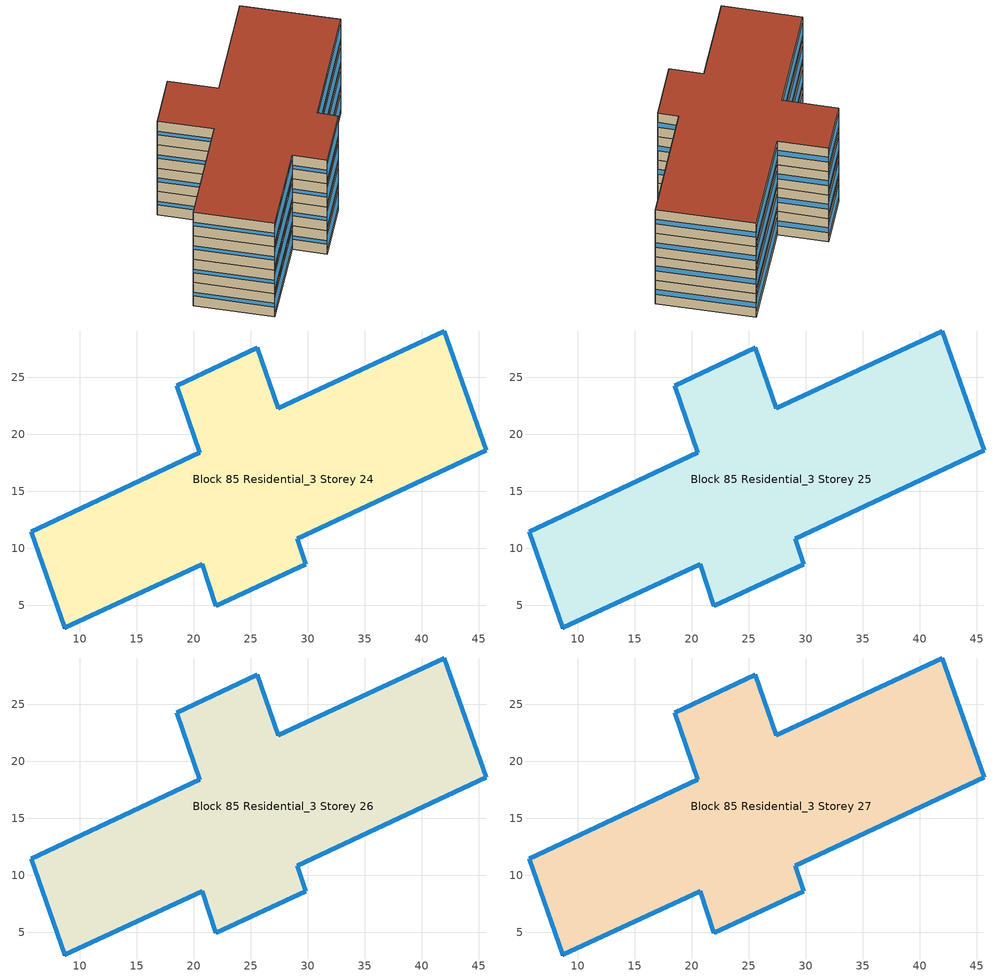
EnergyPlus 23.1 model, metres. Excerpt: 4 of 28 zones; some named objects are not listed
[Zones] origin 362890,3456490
Block 85 Residential_3 Storey 24
 floor outside (Project Floor): 41.98,29.07 45.65,18.6 29.07,10.83 29.8,8.61 21.94,4.94 20.75,8.61 8.68,3.01 5.74,11.47 20.5,18.37 18.48,24.28 25.57,27.62 27.41,22.28 z72
 wall outside (Project Wall): 5.74,11.47 8.68,3.01 20.75,8.61 21.94,4.94 29.8,8.61 29.07,10.83 45.65,18.6 41.98,29.07 27.41,22.28 25.57,27.62 18.48,24.28 20.5,18.37 5.74,11.47 z72:75
 window (Residential_west_window_construction): 5.74,11.47 8.68,3.01 / 20.75,8.61 21.94,4.94 / 18.48,24.27 20.5,18.38 z73.28:73.72
 window (Residential_south_window_construction): 8.68,3.01 20.75,8.61 / 21.95,4.94 29.8,8.61 / 29.08,10.84 45.64,18.6 z72.6:74.4
 window (Residential_east_window_construction): 29.8,8.61 29.07,10.83 / 45.65,18.61 41.98,29.06 / 27.41,22.28 25.58,27.62 z73.2:73.8
 window (Residential_north_window_construction): 41.97,29.07 27.42,22.28 / 25.57,27.62 18.48,24.28 / 20.49,18.37 5.75,11.47 z72.75:74.25
 roof outside (Project Ceiling): 45.65,18.6 41.98,29.07 27.41,22.28 25.57,27.62 18.48,24.28 20.5,18.37 5.74,11.47 8.68,3.01 20.75,8.61 21.94,4.94 29.8,8.61 29.07,10.83 z75
Block 85 Residential_3 Storey 25
 floor outside (Project Floor): 41.98,29.07 45.65,18.6 29.07,10.83 29.8,8.61 21.94,4.94 20.75,8.61 8.68,3.01 5.74,11.47 20.5,18.37 18.48,24.28 25.57,27.62 27.41,22.28 z75
 wall outside (Project Wall): 5.74,11.47 8.68,3.01 20.75,8.61 21.94,4.94 29.8,8.61 29.07,10.83 45.65,18.6 41.98,29.07 27.41,22.28 25.57,27.62 18.48,24.28 20.5,18.37 5.74,11.47 z75:78
 window (Residential_west_window_construction): 5.74,11.47 8.68,3.01 / 20.75,8.61 21.94,4.94 / 18.48,24.27 20.5,18.38 z76.28:76.72
 window (Residential_south_window_construction): 8.68,3.01 20.75,8.61 / 21.95,4.94 29.8,8.61 / 29.08,10.84 45.64,18.6 z75.6:77.4
 window (Residential_east_window_construction): 29.8,8.61 29.07,10.83 / 45.65,18.61 41.98,29.06 / 27.41,22.28 25.58,27.62 z76.2:76.8
 window (Residential_north_window_construction): 41.97,29.07 27.42,22.28 / 25.57,27.62 18.48,24.28 / 20.49,18.37 5.75,11.47 z75.75:77.25
 roof outside (Project Ceiling): 45.65,18.6 41.98,29.07 27.41,22.28 25.57,27.62 18.48,24.28 20.5,18.37 5.74,11.47 8.68,3.01 20.75,8.61 21.94,4.94 29.8,8.61 29.07,10.83 z78
Block 85 Residential_3 Storey 26
 floor outside (Project Floor): 41.98,29.07 45.65,18.6 29.07,10.83 29.8,8.61 21.94,4.94 20.75,8.61 8.68,3.01 5.74,11.47 20.5,18.37 18.48,24.28 25.57,27.62 27.41,22.28 z78
 wall outside (Project Wall): 5.74,11.47 8.68,3.01 20.75,8.61 21.94,4.94 29.8,8.61 29.07,10.83 45.65,18.6 41.98,29.07 27.41,22.28 25.57,27.62 18.48,24.28 20.5,18.37 5.74,11.47 z78:81
 window (Residential_west_window_construction): 5.74,11.47 8.68,3.01 / 20.75,8.61 21.94,4.94 / 18.48,24.27 20.5,18.38 z79.28:79.72
 window (Residential_south_window_construction): 8.68,3.01 20.75,8.61 / 21.95,4.94 29.8,8.61 / 29.08,10.84 45.64,18.6 z78.6:80.4
 window (Residential_east_window_construction): 29.8,8.61 29.07,10.83 / 45.65,18.61 41.98,29.06 / 27.41,22.28 25.58,27.62 z79.2:79.8
 window (Residential_north_window_construction): 41.97,29.07 27.42,22.28 / 25.57,27.62 18.48,24.28 / 20.49,18.37 5.75,11.47 z78.75:80.25
 roof outside (Project Ceiling): 45.65,18.6 41.98,29.07 27.41,22.28 25.57,27.62 18.48,24.28 20.5,18.37 5.74,11.47 8.68,3.01 20.75,8.61 21.94,4.94 29.8,8.61 29.07,10.83 z81
Block 85 Residential_3 Storey 27
 floor outside (Project Floor): 41.98,29.07 45.65,18.6 29.07,10.83 29.8,8.61 21.94,4.94 20.75,8.61 8.68,3.01 5.74,11.47 20.5,18.37 18.48,24.28 25.57,27.62 27.41,22.28 z81
 wall outside (Project Wall): 5.74,11.47 8.68,3.01 20.75,8.61 21.94,4.94 29.8,8.61 29.07,10.83 45.65,18.6 41.98,29.07 27.41,22.28 25.57,27.62 18.48,24.28 20.5,18.37 5.74,11.47 z81:84
 window (Residential_west_window_construction): 5.74,11.47 8.68,3.01 / 20.75,8.61 21.94,4.94 / 18.48,24.27 20.5,18.38 z82.28:82.72
 window (Residential_south_window_construction): 8.68,3.01 20.75,8.61 / 21.95,4.94 29.8,8.61 / 29.08,10.84 45.64,18.6 z81.6:83.4
 window (Residential_east_window_construction): 29.8,8.61 29.07,10.83 / 45.65,18.61 41.98,29.06 / 27.41,22.28 25.58,27.62 z82.2:82.8
 window (Residential_north_window_construction): 41.97,29.07 27.42,22.28 / 25.57,27.62 18.48,24.28 / 20.49,18.37 5.75,11.47 z81.75:83.25
 roof outside (Project Flat Roof): 45.65,18.6 41.98,29.07 27.41,22.28 25.57,27.62 18.48,24.28 20.5,18.37 5.74,11.47 8.68,3.01 20.75,8.61 21.94,4.94 29.8,8.61 29.07,10.83 z84
[Building]
Building_1: North Axis=0; Terrain=City; Loads Convergence Tolerance Value=0.04; Temperature Convergence Tolerance Value=0.4; Solar Distribution=FullExterior; Maximum Number of Warmup Days=25; Minimum Number of Warmup Days=6
[Site:Location]
CHN Design_Conditions: Latitude=30; Longitude=114; Time Zone=8; Elevation=12
[SIZINGPERIOD:DESIGNDAY] Day of Month=21; DryBulb Temperature Range Modifier Type=DefaultMultipliers; Humidity Condition Type=Wetbulb; Barometric Pressure=101181; Rain Indicator=No; Snow Indicator=No; Daylight Saving Time Indicator=No; Sky Clearness=0; Begin Environment Reset Mode=FullResetAtBeginEnvironment
Name | Month | Day Type | Maximum DryBulb Temperature | Daily DryBulb Temperature Range | Wetbulb or DewPoint at Maximum DryBulb | Wind Speed | Wind Direction | Solar Model Indicator | ASHRAE Clear Sky Optical Depth for Beam Irradiance taub | ASHRAE Clear Sky Optical Depth for Diffuse Irradiance taud
Ann Htg 99.6% Condns DB | 1 | WinterDesignDay | -10 | 0 | -4.8 | 1 | 340 | ASHRAEClearSky | 0 | 0
Ann Clg .4% Condns DB=>MWB | 7 | SummerDesignDay | 40 | 6.6 | 27.1 | 3.5 | 220 | ASHRAETau | 0.781 | 1.413
[MATERIAL]
DefaultMaterial: Roughness=Rough; Thickness=0.1; Conductivity=0.1; Density=1000; Specific Heat=1000; Thermal Absorptance=0.9; Solar Absorptance=0.7; Visible Absorptance=0.7
[WINDOWMATERIAL:SIMPLEGLAZINGSYSTEM] UFactor=1.5; Solar Heat Gain Coefficient=0.4; Visible Transmittance=0.6
Residential_east_window; Residential_south_window; Residential_west_window; Residential_north_window
[CONSTRUCTION]
Project Wall; Project Floor; Project Flat Roof; Project Ceiling: DefaultMaterial
Residential_east_window_construction: Residential_east_window
Residential_south_window_construction: Residential_south_window
Residential_west_window_construction: Residential_west_window
Residential_north_window_construction: Residential_north_window
[SPACE] Ceiling Height=autocalculate; Volume=autocalculate; Floor Area=autocalculate; Space Type=Residential
Name | Zone
Block 85 Residential_3 Storey 24_space | Block 85 Residential_3 Storey 24
Block 85 Residential_3 Storey 25_space | Block 85 Residential_3 Storey 25
Block 85 Residential_3 Storey 26_space | Block 85 Residential_3 Storey 26
Block 85 Residential_3 Storey 27_space | Block 85 Residential_3 Storey 27
[SPACELIST]
Residential: Block 85 Residential_3 Storey 0_space, Block 85 Residential_3 Storey 1_space, Block 85 Residential_3 Storey 2_space, Block 85 Residential_3 Storey 3_space, Block 85 Residential_3 Storey 4_space, Block 85 Residential_3 Storey 5_space, Block 85 Residential_3 Storey 6_space, Block 85 Residential_3 Storey 7_space, Block 85 Residential_3 Storey 8_space, Block 85 Residential_3 Storey 9_space, Block 85 Residential_3 Storey 10_space, Block 85 Residential_3 Storey 11_space, Block 85 Residential_3 Storey 12_space, Block 85 Residential_3 Storey 13_space, Block 85 Residential_3 Storey 14_space, Block 85 Residential_3 Storey 15_space, Block 85 Residential_3 Storey 16_space, Block 85 Residential_3 Storey 17_space, Block 85 Residential_3 Storey 18_space, Block 85 Residential_3 Storey 19_space, Block 85 Residential_3 Storey 20_space, Block 85 Residential_3 Storey 21_space, Block 85 Residential_3 Storey 22_space, Block 85 Residential_3 Storey 23_space, Block 85 Residential_3 Storey 24_space, Block 85 Residential_3 Storey 25_space, Block 85 Residential_3 Storey 26_space, Block 85 Residential_3 Storey 27_space
[ZONE] Type=1; Multiplier=1; Ceiling Height=autocalculate; Volume=autocalculate; Floor Area=autocalculate; Part of Total Floor Area=Yes
Block 85 Residential_3 Storey 24; Block 85 Residential_3 Storey 25; Block 85 Residential_3 Storey 26; Block 85 Residential_3 Storey 27
[PEOPLE]
People_for_residential: Zone or ZoneList or Space or SpaceList=Residential; Number of People Schedule=SeasonalSchedule_Schedule_residential_people; Number of People Calculation Method=People/Area; People per Floor Area=0.04; Fraction Radiant=0.3; Sensible Heat Fraction=autocalculate; Activity Level Schedule=SeasonalSchedule_Schedule_residential_activity; Carbon Dioxide Generation Rate=3.82e-08; Enable ASHRAE 55 Comfort Warnings=No; Mean Radiant Temperature Calculation Type=ZoneAveraged; Clothing Insulation Calculation Method=ClothingInsulationSchedule; Cold Stress Temperature Threshold=15.56; Heat Stress Temperature Threshold=30
[LIGHTS]
Light_for_residential: Zone or ZoneList or Space or SpaceList=Residential; Schedule=SeasonalSchedule_residential_lighting; Design Level Calculation Method=Watts/Area; Watts per Zone Floor Area=5; Return Air Fraction=0; Fraction Radiant=0.32; Fraction Visible=0.25; Fraction Replaceable=1; EndUse Subcategory=General; Return Air Fraction Calculated from Plenum Temperature=No; Return Air Fraction Function of Plenum Temperature Coefficient 1=0; Return Air Fraction Function of Plenum Temperature Coefficient 2=0
[ELECTRICEQUIPMENT]
Equipment_for_residential: Zone or ZoneList or Space or SpaceList=Residential; Schedule=SeasonalSchedule_Schedule_residential_equipment; Design Level Calculation Method=Watts/Area; Watts per Zone Floor Area=3.8; Fraction Latent=0; Fraction Radiant=0; Fraction Lost=0; EndUse Subcategory=Electric Equipment
[DAYLIGHTING:CONTROLS] Illuminance Setpoint at Reference Point 1=300
Name | Zone or Space | Glare Calculation Daylighting Reference Point | Daylighting Reference Point 1
Dlight_Block 85 Residential_3 Storey 24 | Block 85 Residential_3 Storey 24 | Rpoint_Block 85 Residential_3 Storey 24 | Rpoint_Block 85 Residential_3 Storey 24
Dlight_Block 85 Residential_3 Storey 25 | Block 85 Residential_3 Storey 25 | Rpoint_Block 85 Residential_3 Storey 25 | Rpoint_Block 85 Residential_3 Storey 25
Dlight_Block 85 Residential_3 Storey 26 | Block 85 Residential_3 Storey 26 | Rpoint_Block 85 Residential_3 Storey 26 | Rpoint_Block 85 Residential_3 Storey 26
Dlight_Block 85 Residential_3 Storey 27 | Block 85 Residential_3 Storey 27 | Rpoint_Block 85 Residential_3 Storey 27 | Rpoint_Block 85 Residential_3 Storey 27
[HVACTEMPLATE:ZONE:IDEALLOADSAIRSYSTEM] Template Thermostat=Thermostat_for_residential; Maximum Heating Supply Air Temperature=50; Minimum Cooling Supply Air Temperature=13; Maximum Heating Supply Air Humidity Ratio=0.0156; Minimum Cooling Supply Air Humidity Ratio=0.0077; Heating Limit=NoLimit; Cooling Limit=NoLimit; Dehumidification Control Type=ConstantSensibleHeatRatio; Cooling Sensible Heat Ratio=0.7; Dehumidification Setpoint=60; Humidification Control Type=None; Humidification Setpoint=30; Outdoor Air Method=DetailedSpecification; Outdoor Air Flow Rate per Person=0.00944; Outdoor Air Flow Rate per Zone Floor Area=0; Outdoor Air Flow Rate per Zone=0; Design Specification Outdoor Air Object=Ventilation_for_residential; Demand Controlled Ventilation Type=None; Outdoor Air Economizer Type=NoEconomizer; Heat Recovery Type=None; Sensible Heat Recovery Effectiveness=0.7; Latent Heat Recovery Effectiveness=0.65
Block 85 Residential_3 Storey 24; Block 85 Residential_3 Storey 25; Block 85 Residential_3 Storey 26; Block 85 Residential_3 Storey 27
[DESIGNSPECIFICATION:OUTDOORAIR]
Ventilation_for_residential: Outdoor Air Method=Flow/Person; Outdoor Air Flow per Person=0.00833333; Outdoor Air Flow per Zone Floor Area=0; Outdoor Air Flow per Zone=0; Outdoor Air Flow Air Changes per Hour=0
[SCHEDULE:DAY:HOURLY]
Schedule_residential_lighting_weekday_hourly; Schedule_residential_lighting_holiday_hourly: 0.1, 0.1, 0.1, 0.1, 0.1, 0.8, 0.5, 0, 0, 0, 0, 0, 0, 0, 0, 0, 0, 0, 1, 1, 1, 1, 0.1, 0.1
Schedule_residential_equipment_weekday_hourly: 0.2, 0.2, 0.2, 0.2, 0.2, 0.2, 0.8, 0.8, 0.6, 0.6, 0.8, 0.8, 0.8, 0.5, 0.5, 0.5, 0.6, 0.9, 0.9, 0.9, 0.9, 0.9, 0.2, 0.2
Schedule_residential_equipment_holiday_hourly: 0.2, 0.2, 0.2, 0.2, 0.2, 0.2, 0.75, 1, 0.5, 0.3, 0.5, 0.8, 0.5, 0.25, 0.25, 0.25, 0.25, 0.5, 0.9, 0.8, 0.75, 0.5, 0.2, 0.2
Schedule_residential_people_weekday_hourly: 1, 1, 1, 1, 1, 1, 0.5, 0.5, 0, 0, 0, 0, 0, 0, 0, 0, 0, 0, 0, 0, 0.5, 1, 1, 1
Schedule_residential_people_holiday_hourly: 0.5, 0.5, 0.5, 0.5, 0.5, 0.5, 0.5, 0.5, 0.5, 0.5, 0.5, 0.5, 0.5, 0.5, 0.5, 0.5, 0.5, 0.5, 0.5, 0.5, 0.5, 0.5, 0.5, 0.5
Schedule_residential_activity_weekday_hourly; Schedule_residential_activity_holiday_hourly: 108, 108, 108, 108, 108, 108, 108, 108, 108, 108, 108, 108, 108, 108, 108, 108, 108, 108, 108, 108, 108, 108, 108, 108
[SCHEDULE:WEEK:DAILY]
Schedule_residential_lighting_weekly: Schedule_residential_lighting_holiday_hourly, Schedule_residential_lighting_weekday_hourly, Schedule_residential_lighting_weekday_hourly, Schedule_residential_lighting_weekday_hourly, Schedule_residential_lighting_weekday_hourly, Schedule_residential_lighting_weekday_hourly, Schedule_residential_lighting_holiday_hourly, Schedule_residential_lighting_holiday_hourly, Schedule_residential_lighting_weekday_hourly, Schedule_residential_lighting_weekday_hourly, Schedule_residential_lighting_holiday_hourly, Schedule_residential_lighting_holiday_hourly
Schedule_residential_equipment_weekly: Schedule_residential_equipment_holiday_hourly, Schedule_residential_equipment_weekday_hourly, Schedule_residential_equipment_weekday_hourly, Schedule_residential_equipment_weekday_hourly, Schedule_residential_equipment_weekday_hourly, Schedule_residential_equipment_weekday_hourly, Schedule_residential_equipment_holiday_hourly, Schedule_residential_equipment_holiday_hourly, Schedule_residential_equipment_weekday_hourly, Schedule_residential_equipment_weekday_hourly, Schedule_residential_equipment_holiday_hourly, Schedule_residential_equipment_holiday_hourly
Schedule_residential_people_weekly: Schedule_residential_people_holiday_hourly, Schedule_residential_people_weekday_hourly, Schedule_residential_people_weekday_hourly, Schedule_residential_people_weekday_hourly, Schedule_residential_people_weekday_hourly, Schedule_residential_people_weekday_hourly, Schedule_residential_people_holiday_hourly, Schedule_residential_people_holiday_hourly, Schedule_residential_people_weekday_hourly, Schedule_residential_people_weekday_hourly, Schedule_residential_people_holiday_hourly, Schedule_residential_people_holiday_hourly
Schedule_residential_activity_weekly: Schedule_residential_activity_holiday_hourly, Schedule_residential_activity_weekday_hourly, Schedule_residential_activity_weekday_hourly, Schedule_residential_activity_weekday_hourly, Schedule_residential_activity_weekday_hourly, Schedule_residential_activity_weekday_hourly, Schedule_residential_activity_holiday_hourly, Schedule_residential_activity_holiday_hourly, Schedule_residential_activity_weekday_hourly, Schedule_residential_activity_weekday_hourly, Schedule_residential_activity_holiday_hourly, Schedule_residential_activity_holiday_hourly
[SCHEDULE:YEAR]
SeasonalSchedule_residential_lighting: Schedule_residential_lighting_weekly, 1, 1, 12, 31
SeasonalSchedule_Schedule_residential_equipment: Schedule_residential_equipment_weekly, 1, 1, 12, 31
SeasonalSchedule_Schedule_residential_people: Schedule_residential_people_weekly, 1, 1, 12, 31
SeasonalSchedule_Schedule_residential_activity: Schedule_residential_activity_weekly, 1, 1, 12, 31
